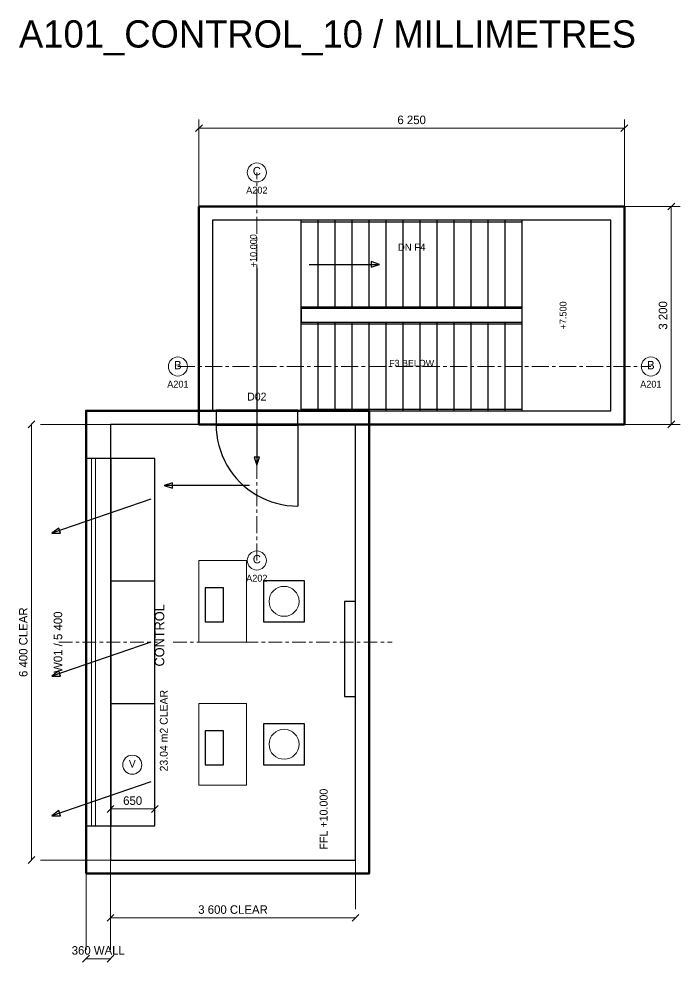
# Model space of a CAD drawing. Header units: millimetres. Extents: x -14174 to 142128, y -12275 to 248951.
# Drawn here: x 69813 to 79530, y -4700 to 9156 of the extents above; entities that cross this region are included whole.
import ezdxf
from ezdxf.enums import TextEntityAlignment as Align

# ---------------------------------------------------------------- set-up
doc = ezdxf.new("R2010")
doc.units = ezdxf.units.MM
for name, pattern in [('DASH_50_1_1', [100, 50, -50]), ('DASH_50_4_1_1_1', [350, 200, -50, 50, -50]), ('DASH_50_5_1_1_1', [400, 250, -50, 50, -50]), ('DASHED', [1.524, 1.27, -0.254])]:
    doc.linetypes.add(name, pattern=pattern)
for name, color, linetype, lineweight in [('A-ANNO', 7, 'Continuous', 18), ('A-DIMS', 8, 'Continuous', 13), ('A-DOOR', 7, 'Continuous', 25), ('A-EQUIP', 3, 'Continuous', 18), ('A-GLAZ', 4, 'Continuous', 18), ('A-HIDDEN', 8, 'DASHED', 13), ('A-OUTLINE', 7, 'Continuous', 25), ('A-ROUTE', 30, 'Continuous', 25), ('A-WALL', 8, 'Continuous', 50)]:
    doc.layers.add(name, color=color, linetype=linetype, lineweight=lineweight)

# ---------------------------------------------------------------- blocks, each defined once
blk = doc.blocks.new('A101_CONTROL_10')
at = {"layer": 'A-DIMS'}
for p, q in [((12460, 6400), (12460, 7680)), ((18710, 6400), (18710, 7680)), ((12410, 7500), (12510, 7600)), ((12460, 7550), (18710, 7550)), ((18660, 7500), (18760, 7600)), ((18710, 6400), (19530, 6400)), ((19350, 6350), (19450, 6450)), ((19400, 3200), (19400, 6400)), ((9950, 3150), (10050, 3250)), ((10000, -3200), (10000, 3200)), ((11160, 3200), (10130, 3200)), ((18710, 3200), (19530, 3200)), ((19350, 3150), (19450, 3250)), ((11160, -2700), (11160, -2320)), ((11810, -2700), (11810, -2320)), ((11110, -2500), (11210, -2400)), ((11160, -2450), (11810, -2450)), ((11760, -2500), (11860, -2400)), ((9950, -3250), (10050, -3150)), ((11160, -3200), (10130, -3200)), ((11160, -3200), (11160, -3920)), ((14760, -3200), (14760, -3920)), ((10800, -3400), (10800, -4520)), ((11160, -3400), (11160, -4520)), ((11110, -4100), (11210, -4000)), ((14710, -4100), (14810, -4000)), ((11160, -4050), (14760, -4050)), ((10750, -4700), (10850, -4600)), ((10800, -4650), (11160, -4650)), ((11110, -4700), (11210, -4600))]:
    blk.add_line(p, q, dxfattribs=at)
at = {"layer": 'A-DOOR'}
blk.add_line((13910, 3200), (13910, 2000), dxfattribs=at)
blk.add_line((13910, 3200), (13910, 2000), dxfattribs=at)
at = {"layer": 'A-EQUIP'}
for points in [[(12460, 0), (13160, 0), (13160, 1200), (12460, 1200)], [(12460, -2100), (13160, -2100), (13160, -900), (12460, -900)]]:
    blk.add_lwpolyline(points, close=True, dxfattribs=at)
for centre, radius in [((13310, 6900), 140), ((12150, 4050), 140), ((19100, 4050), 140), ((13310, 1200), 140), ((13710, 600), 220), ((13710, -1500), 220), ((11480, -1800), 140)]:
    blk.add_circle(centre, radius, dxfattribs=at)
at = {"layer": 'A-GLAZ'}
for p, q in [((10880, -2700), (10880, 2700)), ((10940, -2700), (10940, 2700))]:
    blk.add_line(p, q, dxfattribs=at)
at = {"layer": 'A-HIDDEN', "linetype": 'DASH_50_5_1_1_1'}
for p, q in [((13310, 1200), (13310, 6900)), ((12150, 4050), (19100, 4050))]:
    blk.add_line(p, q, dxfattribs=at)
at = {"layer": 'A-HIDDEN', "linetype": 'DASH_50_1_1'}
blk.add_line((13910, 3200), (12710, 3200), dxfattribs=at)
blk.add_line((13910, 3200), (12710, 3200), dxfattribs=at)
at = {"layer": 'A-HIDDEN', "linetype": 'DASH_50_4_1_1_1'}
for p, q in [((10400, 0), (11850, 0)), ((12080, 0), (15300, 0))]:
    blk.add_line(p, q, dxfattribs=at)
at = {"layer": 'A-HIDDEN'}
blk.add_lwpolyline([(17210, 3400), (18510, 3400), (18510, 6200), (17210, 6200)], close=True, dxfattribs=at)
at = {"layer": 'A-OUTLINE'}
for p, q in [((13960, 4900), (13960, 6200)), ((13960, 6175), (17210, 6175)), ((14210, 4900), (14210, 6200)), ((14460, 4900), (14460, 6200)), ((14710, 4900), (14710, 6200)), ((14960, 4900), (14960, 6200)), ((15210, 4900), (15210, 6200)), ((15460, 4900), (15460, 6200)), ((15710, 4900), (15710, 6200)), ((15960, 4900), (15960, 6200)), ((16210, 4900), (16210, 6200)), ((16460, 4900), (16460, 6200)), ((16710, 4900), (16710, 6200)), ((16960, 4900), (16960, 6200)), ((17210, 4900), (17210, 6200)), ((13960, 4925), (17210, 4925)), ((13960, 3400), (13960, 4700)), ((13960, 4675), (17210, 4675)), ((14210, 3400), (14210, 4700)), ((14460, 3400), (14460, 4700)), ((14710, 3400), (14710, 4700)), ((14960, 3400), (14960, 4700)), ((15210, 3400), (15210, 4700)), ((15460, 3400), (15460, 4700)), ((15710, 3400), (15710, 4700)), ((15960, 3400), (15960, 4700)), ((16210, 3400), (16210, 4700)), ((16460, 3400), (16460, 4700)), ((16710, 3400), (16710, 4700)), ((16960, 3400), (16960, 4700)), ((17210, 3400), (17210, 4700)), ((13960, 3425), (17210, 3425)), ((11160, 900), (11810, 900)), ((11160, -900), (11810, -900))]:
    blk.add_line(p, q, dxfattribs=at)
for points in [[(12660, 3400), (18510, 3400), (18510, 6200), (12660, 6200)], [(12660, 3400), (13960, 3400), (13960, 6200), (12660, 6200)], [(13960, 4700), (17210, 4700), (17210, 4900), (13960, 4900)], [(12710, 3190), (13910, 3190), (13910, 3410), (12710, 3410)], [(12710, 3190), (13910, 3190), (13910, 3410), (12710, 3410)], [(11160, -3200), (14760, -3200), (14760, 3200), (11160, 3200)], [(10790, -2700), (11170, -2700), (11170, 2700), (10790, 2700)], [(11160, -2700), (11810, -2700), (11810, 2700), (11160, 2700)], [(13410, 300), (14010, 300), (14010, 900), (13410, 900)], [(12550, 300), (12820, 300), (12820, 800), (12550, 800)], [(14600, -800), (14760, -800), (14760, 600), (14600, 600)], [(13410, -1800), (14010, -1800), (14010, -1200), (13410, -1200)], [(12550, -1800), (12820, -1800), (12820, -1300), (12550, -1300)]]:
    blk.add_lwpolyline(points, close=True, dxfattribs=at)
blk.add_lwpolyline([(12710, 3200), (12713, 3122), (12720, 3043), (12733, 2966), (12751, 2889), (12774, 2814), (12801, 2741), (12834, 2669), (12871, 2600), (12912, 2533), (12958, 2469), (13008, 2409), (13061, 2351), (13119, 2298), (13179, 2248), (13243, 2202), (13310, 2161), (13379, 2124), (13451, 2091), (13524, 2064), (13599, 2041), (13676, 2023), (13753, 2010), (13832, 2003), (13910, 2000)], dxfattribs=at)
blk.add_lwpolyline([(12710, 3200), (12713, 3122), (12720, 3043), (12733, 2966), (12751, 2889), (12774, 2814), (12801, 2741), (12834, 2669), (12871, 2600), (12912, 2533), (12958, 2469), (13008, 2409), (13061, 2351), (13119, 2298), (13179, 2248), (13243, 2202), (13310, 2161), (13379, 2124), (13451, 2091), (13524, 2064), (13599, 2041), (13676, 2023), (13753, 2010), (13832, 2003), (13910, 2000)], dxfattribs=at)
at = {"layer": 'A-ROUTE'}
for p, q in [((14080, 5550), (15110, 5550)), ((13310, 5500), (13310, 2600)), ((13200, 2300), (11950, 2300)), ((11750, 2100), (10300, 1600)), ((11750, 0), (10300, -500)), ((11750, -2050), (10300, -2550))]:
    blk.add_line(p, q, dxfattribs=at)
for points in [[(15110, 5550), (14990, 5590), (14990, 5510)], [(13310, 2600), (13350, 2720), (13270, 2720)], [(11950, 2300), (12070, 2260), (12070, 2340)], [(10300, 1600), (10426, 1601), (10400, 1677)], [(10300, -500), (10426, -499), (10400, -423)], [(10300, -2550), (10426, -2549), (10400, -2473)]]:
    blk.add_lwpolyline(points, close=True, dxfattribs=at)
at = {"layer": 'A-WALL'}
for points in [[(12460, 3200), (18710, 3200), (18710, 6400), (12460, 6400)], [(10800, -3400), (14960, -3400), (14960, 3400), (10800, 3400)]]:
    blk.add_lwpolyline(points, close=True, dxfattribs=at)
at = {"layer": 'A-ANNO'}
for s, height, p in [('6 250', 125, (15585, 7610)), ('C', 123, (13310, 6858)), ('A202', 100, (13310, 6590)), ('DN F4', 105, (15585, 5750)), ('B', 123, (12150, 4008)), ('F3 BELOW', 97.5, (15585, 4050)), ('B', 123, (19100, 4008)), ('A201', 100, (12150, 3740)), ('A201', 100, (19100, 3740)), ('D02', 115, (13310, 3550)), ('C', 123, (13310, 1158)), ('A202', 100, (13310, 890)), ('V', 110, (11480, -1842)), ('650', 125, (11485, -2390)), ('3 600 CLEAR', 125, (12960, -3990)), ('360 WALL', 125, (10980, -4590))]:
    blk.add_text(s, height=height, dxfattribs=at).set_placement(p, align=Align.CENTER)
for s, height, p in [('+10.000', 100, (13310, 5750)), ('+7.500', 100, (17860, 4800)), ('3 200', 125, (19340, 4800)), ('6 400 CLEAR', 125, (9940, 0)), ('W01 / 5 400', 125, (10450, 0)), ('CONTROL', 140, (11950, 100)), ('23.04 m2 CLEAR', 115, (12000, -1300)), ('FFL +10.000', 117.5, (14350, -2600))]:
    blk.add_text(s, height=height, rotation=90, dxfattribs=at).set_placement(p, align=Align.CENTER)

msp = doc.modelspace()

# ---------------------------------------------------------------- block references
msp.add_blockref('A101_CONTROL_10', (60000, 0))

# ---------------------------------------------------------------- texts
at = {"layer": 'A-ANNO'}
msp.add_text('A101_CONTROL_10 / MILLIMETRES', height=400, dxfattribs=at).set_placement((69815, 8735))

doc.saveas('drawing.dxf')
